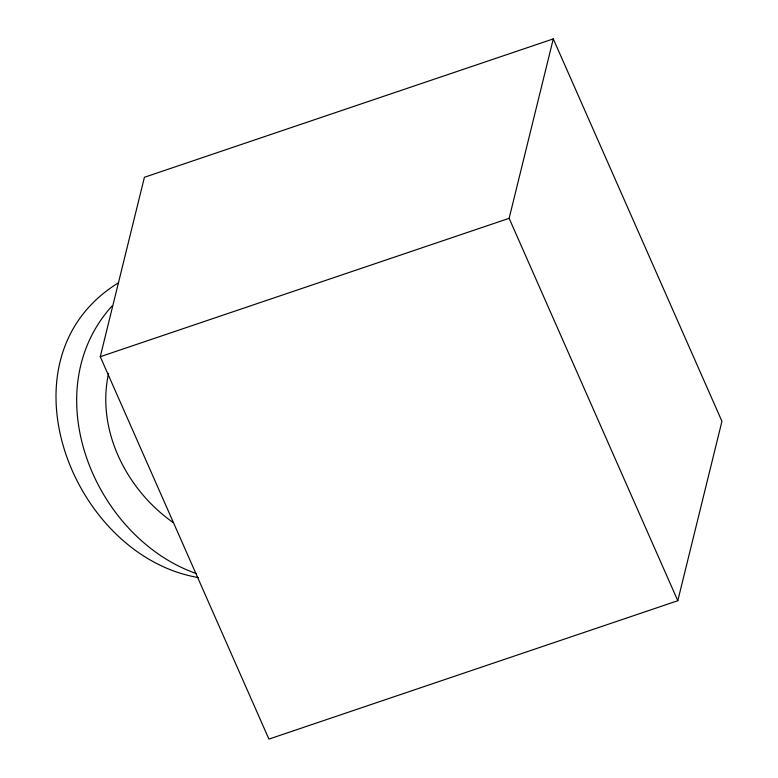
<?xml version="1.0" encoding="UTF-8"?>
<svg xmlns="http://www.w3.org/2000/svg" width="778" height="778" viewBox="0 0 778 778"><rect width="100%" height="100%" fill="white"/><g stroke="black" fill="none" stroke-linecap="round" stroke-linejoin="round"><path stroke-width="1.17" d="M108.57 373.382C96.083 430.205 126.746 490.014 173.105 522.495M100.265 356.694L144.407 177.277L553.284 38.9L721.945 421.306L677.794 600.723L268.925 739.1L100.265 356.694L509.133 218.317L553.284 38.9M111.974 306.046C34.446 392.063 94.527 537.822 196.289 573.561M118.256 282.949C-4.678 358.619 71.586 556.153 198.555 577.607M509.133 218.317L677.794 600.723"/></g></svg>
